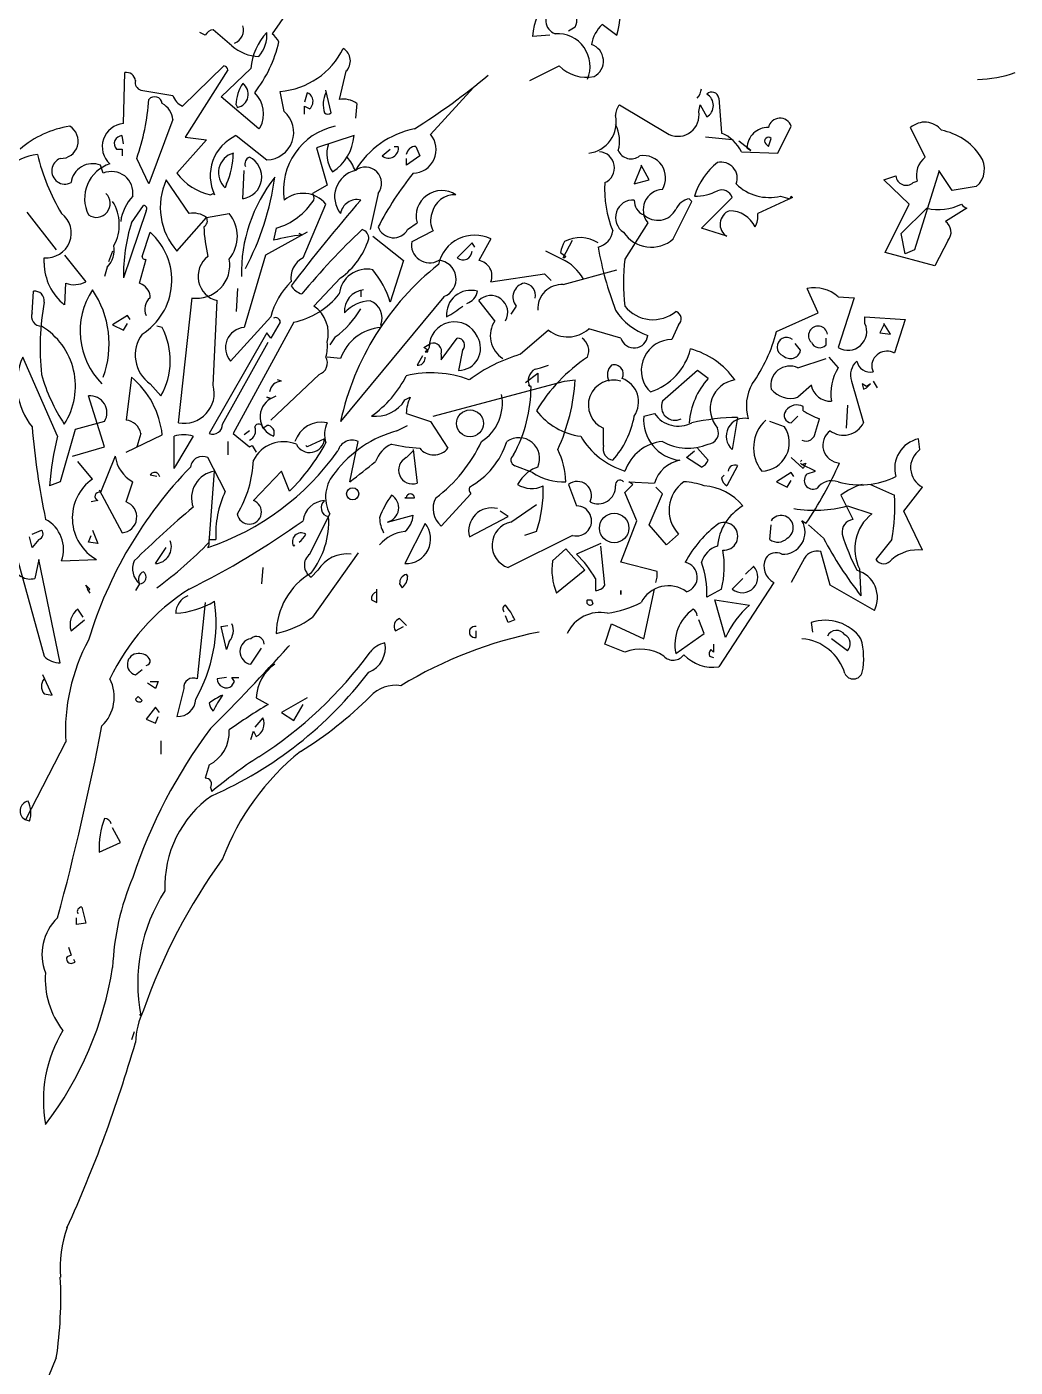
# Model space of a CAD drawing. Header units: millimetres. Extents: x -129.2 to -76.7, y 2488.8 to 2511.1.
# Drawn here: x -103.187 to -100.934, y 2497.691 to 2500.745 of the extents above; entities that cross this region are included whole.
import ezdxf

# ---------------------------------------------------------------- set-up
doc = ezdxf.new("R2010")
doc.units = ezdxf.units.MM

# ---------------------------------------------------------------- blocks, each defined once
blk = doc.blocks.new('AR-ALZ-1')
for p, q in [((0.8788, 4.1616), (0.7749, 4.0118)), ((1.5266, 4.0332), (1.5602, 4.0088)), ((0.6221, 4.0088), (0.6098, 4.0149)), ((0.6832, 3.9843), (0.6404, 4.021)), ((1.4074, 4.0088), (1.3677, 4.0057)), ((1.4655, 4.0271), (1.4502, 4.0179)), ((0.4357, 3.8071), (0.4387, 3.9232)), ((0.5701, 3.8468), (0.6649, 3.9385)), ((0.674, 3.9293), (0.5762, 3.7765)), ((0.6587, 3.8682), (0.726, 3.9324)), ((0.9429, 3.9262), (0.9277, 3.8621)), ((1.3616, 3.9049), (1.4288, 3.9385)), ((0.4754, 3.8835), (0.5487, 3.8712)), ((0.8024, 3.8346), (0.7932, 3.8804)), ((0.9093, 3.8315), (0.8971, 3.8835)), ((1.2333, 3.8896), (1.1355, 3.7826)), ((0.7443, 3.7948), (0.6587, 3.8682)), ((0.6924, 3.8498), (0.6954, 3.8437)), ((0.8543, 3.8773), (0.8482, 3.856)), ((0.9674, 3.8529), (0.9643, 3.8193)), ((1.5664, 3.8498), (1.6794, 3.7826)), ((1.7467, 3.8346), (1.7497, 3.8498)), ((1.7497, 3.8498), (1.765, 3.8223)), ((1.7925, 3.8651), (1.7986, 3.7857)), ((0.8482, 3.8468), (0.8604, 3.8407)), ((0.8482, 3.8285), (0.8482, 3.8468)), ((0.5487, 3.8162), (0.4937, 3.6695)), ((0.7474, 3.7979), (0.7443, 3.7948)), ((1.927, 3.7398), (1.9575, 3.8009)), ((2.2631, 3.7307), (2.2295, 3.7979)), ((0.4357, 3.7612), (0.4326, 3.7796)), ((0.6251, 3.7704), (0.5579, 3.694)), ((0.5762, 3.7765), (0.6251, 3.7704)), ((0.6924, 3.7796), (0.7626, 3.7245)), ((0.9613, 3.7796), (0.8757, 3.7521)), ((1.8231, 3.7704), (1.7619, 3.7765)), ((1.8658, 3.7459), (1.8383, 3.7673)), ((1.8995, 3.7612), (1.9056, 3.7551)), ((1.9056, 3.7551), (1.9117, 3.7734)), ((0.4204, 3.749), (0.4326, 3.749)), ((0.4326, 3.749), (0.4326, 3.7337)), ((0.4937, 3.6695), (0.4662, 3.7276)), ((0.8757, 3.7521), (0.9002, 3.6665)), ((1.0255, 3.7337), (1.0438, 3.749)), ((1.053, 3.7551), (1.0621, 3.7551)), ((1.111, 3.7337), (1.0805, 3.7123)), ((1.0805, 3.7123), (1.0805, 3.7276)), ((1.1019, 3.7551), (1.111, 3.7337)), ((1.8445, 3.7429), (1.927, 3.7398)), ((1.8567, 3.7521), (1.8658, 3.7459)), ((0.3898, 3.694), (0.3837, 3.7123)), ((0.7076, 3.6359), (0.7107, 3.7001)), ((1.6153, 3.7093), (1.6, 3.6695)), ((1.6153, 3.7123), (1.6153, 3.7093)), ((1.6336, 3.6787), (1.6153, 3.7123)), ((2.2937, 3.697), (2.2387, 3.5198)), ((2.2937, 3.7001), (2.2937, 3.697)), ((2.3242, 3.6543), (2.2937, 3.7001)), ((0.5854, 3.6023), (0.5334, 3.6787)), ((0.671, 3.6695), (0.6679, 3.6604)), ((0.9002, 3.6665), (0.8665, 3.6482)), ((1.6, 3.6695), (1.6336, 3.6787)), ((2.1684, 3.6787), (2.1959, 3.6879)), ((2.2264, 3.6237), (2.1684, 3.6787)), ((2.2356, 3.6726), (2.2448, 3.6757)), ((0.6343, 3.6451), (0.6404, 3.6482)), ((0.6404, 3.6482), (0.6435, 3.6451)), ((1.0163, 3.6482), (0.998, 3.5656)), ((1.7314, 3.6298), (1.7253, 3.6359)), ((1.7528, 3.5687), (1.8231, 3.639)), ((1.9606, 3.639), (1.8811, 3.6023)), ((1.9331, 3.642), (1.9545, 3.6359)), ((1.9545, 3.6359), (1.9575, 3.642)), ((1.9575, 3.642), (1.9606, 3.639)), ((2.3792, 3.6634), (2.3242, 3.6543)), ((0.2156, 3.6054), (0.2829, 3.5198)), ((0.4876, 3.6084), (0.4357, 3.4556)), ((0.454, 3.5809), (0.4815, 3.6206)), ((0.8452, 3.5015), (0.8971, 3.6237)), ((1.6886, 3.5442), (1.7314, 3.6298)), ((2.1714, 3.5137), (2.2264, 3.6237)), ((2.2081, 3.5565), (2.2662, 3.6145)), ((2.3579, 3.6145), (2.309, 3.584)), ((0.5579, 3.5167), (0.6251, 3.5931)), ((0.6251, 3.5931), (0.6771, 3.6023)), ((1.0835, 3.5656), (1.1049, 3.5809)), ((1.6305, 3.5809), (1.5786, 3.4984)), ((0.4784, 3.5045), (0.4968, 3.5595)), ((0.8543, 3.5595), (0.7596, 3.5076)), ((0.784, 3.5687), (0.7779, 3.5412)), ((0.8421, 3.5534), (0.836, 3.5565)), ((1.0041, 3.5504), (1.0744, 3.4954)), ((1.1416, 3.5626), (1.0927, 3.5381)), ((1.273, 3.5442), (1.2455, 3.4954)), ((1.8108, 3.5504), (1.7528, 3.5687)), ((2.2173, 3.5106), (2.2081, 3.5565)), ((0.4112, 3.5167), (0.402, 3.4923)), ((1.2302, 3.5351), (1.1966, 3.5015)), ((1.2363, 3.5259), (1.2302, 3.5351)), ((1.435, 3.4984), (1.3983, 3.5167)), ((1.4319, 3.5137), (1.4441, 3.5045)), ((1.438, 3.5015), (1.4594, 3.5412)), ((2.2845, 3.4831), (2.1714, 3.5137)), ((2.2387, 3.5198), (2.2173, 3.5106)), ((2.3151, 3.5412), (2.2845, 3.4831)), ((0.2554, 3.4892), (0.2554, 3.5015)), ((0.3012, 3.5076), (0.3501, 3.4465)), ((0.4723, 3.4434), (0.4876, 3.4984)), ((0.7596, 3.5076), (0.7107, 3.3426)), ((1.0744, 3.4954), (1.0438, 3.4006)), ((1.4411, 3.5015), (1.438, 3.5015)), ((1.4441, 3.5045), (1.4411, 3.5015)), ((0.399, 3.4801), (0.3929, 3.4587)), ((0.9307, 3.4556), (0.8696, 3.3914)), ((1.273, 3.4465), (1.3952, 3.4648)), ((1.3952, 3.4648), (1.4105, 3.4495)), ((1.438, 3.4403), (1.5602, 3.474)), ((0.2279, 3.3762), (0.2309, 3.4251)), ((0.3042, 3.4434), (0.3012, 3.3945)), ((0.4784, 3.4403), (0.4723, 3.4434)), ((0.6954, 3.4312), (0.6924, 3.3792)), ((0.9766, 3.4281), (0.9766, 3.4128)), ((2.0186, 3.3762), (1.9942, 3.4312)), ((0.5915, 3.4098), (0.5609, 3.1256)), ((0.6404, 3.2111), (0.6496, 3.4037)), ((1.166, 3.4128), (0.9307, 3.1286)), ((1.2822, 3.3578), (1.2455, 3.4037)), ((1.3311, 3.3914), (1.3188, 3.3731)), ((2.0645, 3.4128), (2.1012, 3.4098)), ((2.1012, 3.4098), (2.0645, 3.2967)), ((0.4448, 3.3701), (0.4112, 3.3487)), ((0.4509, 3.3609), (0.4448, 3.3701)), ((0.6801, 3.2662), (0.7718, 3.367)), ((1.9239, 3.3334), (2.0186, 3.3762)), ((2.1256, 3.367), (2.2173, 3.3609)), ((2.1256, 3.3517), (2.1256, 3.367)), ((2.2173, 3.3609), (2.1928, 3.2845)), ((0.4112, 3.3487), (0.4357, 3.3364)), ((0.4357, 3.3364), (0.4448, 3.3517)), ((0.5243, 3.3426), (0.5121, 3.3456)), ((0.7626, 3.3303), (0.6312, 3.1011)), ((0.8238, 3.3548), (0.6862, 3.1011)), ((0.7718, 3.3181), (0.7626, 3.3303)), ((0.7932, 3.3548), (0.7718, 3.3181)), ((1.0224, 3.3487), (1.0224, 3.3426)), ((1.4044, 3.3364), (1.3402, 3.2814)), ((1.5694, 3.3181), (1.4961, 3.3395)), ((1.7008, 3.3487), (1.6855, 3.3151)), ((2.1684, 3.3487), (2.1592, 3.3303)), ((2.1592, 3.3303), (2.1837, 3.3273)), ((2.1684, 3.3517), (2.1684, 3.3487)), ((2.1837, 3.3273), (2.1684, 3.3517)), ((0.6618, 3.1225), (0.7657, 3.3089)), ((0.9185, 3.3212), (0.9063, 3.3028)), ((1.1202, 3.2967), (1.1355, 3.3059)), ((1.1599, 3.2692), (1.1966, 3.3181)), ((1.9789, 3.2906), (1.9667, 3.3059)), ((2.037, 3.3028), (2.037, 3.3181)), ((0.2859, 3.095), (0.2065, 3.2753)), ((0.9307, 3.2723), (0.9002, 3.2753)), ((1.1171, 3.2784), (1.1049, 3.257)), ((1.1294, 3.2906), (1.1202, 3.2967)), ((1.1294, 3.2906), (1.1232, 3.2875)), ((1.1232, 3.2875), (1.1294, 3.2875)), ((1.1232, 3.2723), (1.1232, 3.2753)), ((1.1324, 3.2967), (1.1294, 3.2906)), ((1.1294, 3.2875), (1.1294, 3.2906)), ((1.1599, 3.2814), (1.1599, 3.2692)), ((1.2088, 3.2906), (1.1996, 3.2448)), ((1.9728, 3.2509), (2.037, 3.2723)), ((2.0431, 3.2753), (2.0645, 3.2509)), ((1.3524, 3.2173), (1.3799, 3.2387)), ((1.3738, 3.2478), (1.3861, 3.2509)), ((1.3799, 3.2387), (1.3799, 3.2173)), ((1.3861, 3.2509), (1.4044, 3.257)), ((1.7436, 3.2448), (1.6642, 3.1745)), ((1.7681, 3.2264), (1.7436, 3.2448)), ((2.1409, 3.2509), (2.1439, 3.2417)), ((0.454, 3.2295), (0.4418, 3.1317)), ((0.4968, 3.2142), (0.5212, 3.1867)), ((0.8818, 3.2356), (0.7718, 3.1317)), ((0.7963, 3.2203), (0.7871, 3.2234)), ((1.1416, 3.1409), (1.4411, 3.2203)), ((1.3586, 3.2111), (1.3616, 3.2081)), ((1.3647, 3.2081), (1.3586, 3.2111)), ((1.4411, 3.2203), (1.4655, 3.2234)), ((2.0034, 3.2111), (1.9728, 3.1836)), ((2.095, 3.2203), (2.1225, 3.1256)), ((2.1195, 3.2142), (2.1225, 3.202)), ((2.1287, 3.2081), (2.1195, 3.2142)), ((2.1378, 3.2142), (2.1287, 3.2081)), ((2.1287, 3.205), (2.1378, 3.2142)), ((2.1439, 3.2203), (2.1531, 3.205)), ((0.3929, 3.0706), (0.3562, 3.1867)), ((0.7626, 3.1836), (0.7718, 3.1806)), ((0.7718, 3.1806), (0.7626, 3.1836)), ((0.7718, 3.1806), (0.784, 3.1867)), ((1.0774, 3.1775), (1.0896, 3.1836)), ((1.6305, 3.202), (1.6366, 3.1959)), ((2.1225, 3.202), (2.1287, 3.205)), ((1.0805, 3.147), (1.1355, 3.1286)), ((1.6214, 3.1409), (1.6458, 3.147)), ((1.985, 3.1531), (1.985, 3.1623)), ((2.0859, 3.1653), (2.0828, 3.1134)), ((0.3929, 3.1286), (0.3256, 3.1103)), ((0.7535, 3.1134), (0.7626, 3.1195)), ((1.0591, 3.1072), (1.0835, 3.1195)), ((1.1355, 3.1286), (1.1752, 3.0675)), ((1.8353, 3.1378), (1.8231, 3.0645)), ((1.9422, 3.1164), (1.9086, 3.1286)), ((1.9575, 3.1256), (1.9728, 3.1409)), ((2.0125, 3.1042), (2.0217, 3.1347)), ((0.3256, 3.1103), (0.292, 2.9911)), ((0.4418, 3.0584), (0.5243, 3.0981)), ((0.4754, 3.1011), (0.4662, 3.0706)), ((0.5518, 3.0217), (0.5518, 3.095)), ((0.5946, 3.095), (0.5548, 3.0278)), ((0.6862, 3.1011), (0.7229, 3.0706)), ((0.7229, 3.1072), (0.7107, 3.0981)), ((0.894, 3.0889), (0.8543, 3.0706)), ((1.5297, 3.0736), (1.5297, 3.1134)), ((2.2509, 3.0645), (2.2478, 3.0889)), ((0.3195, 3.0492), (0.3929, 3.0706)), ((0.4662, 3.0706), (0.4693, 3.0767)), ((0.674, 3.0828), (0.674, 3.0522)), ((0.7229, 3.0706), (0.729, 3.0736)), ((0.729, 3.0736), (0.7382, 3.0584)), ((0.8543, 3.0706), (0.8513, 3.0736)), ((0.9521, 2.9911), (0.9704, 3.0828)), ((1.0805, 3.0461), (1.0957, 3.0614)), ((1.0957, 3.0645), (1.1049, 2.9881)), ((1.7192, 3.0461), (1.7375, 3.0614)), ((1.7436, 3.0675), (1.7681, 3.04)), ((0.3654, 2.9972), (0.3318, 3.037)), ((0.4173, 3.0492), (0.3837, 2.9667)), ((0.5548, 3.0278), (0.5518, 3.0217)), ((0.6679, 2.9697), (0.6282, 3.0461)), ((1.3677, 3.0125), (1.328, 3.0278)), ((1.7528, 3.0247), (1.7192, 3.0461)), ((1.8353, 3.0278), (1.8108, 2.982)), ((1.985, 3.0217), (1.9575, 3.0461)), ((1.982, 3.04), (1.9789, 3.037)), ((1.9789, 3.037), (1.982, 3.04)), ((1.9789, 3.0339), (1.982, 3.0308)), ((1.982, 3.0308), (1.9789, 3.0339)), ((1.982, 3.0308), (1.9911, 3.0339)), ((2.0125, 3.0156), (1.982, 3.0308)), ((1.9911, 3.0339), (1.985, 3.0217)), ((0.5121, 3.0033), (0.4968, 3.0064)), ((0.5151, 3.0095), (0.5182, 3.0033)), ((0.6312, 2.8536), (0.6435, 3.0156)), ((0.7963, 3.0156), (0.7321, 2.9483)), ((0.8146, 2.9697), (0.7963, 3.0156)), ((1.3402, 2.9942), (1.3341, 2.985)), ((1.7986, 3.0003), (1.8047, 3.0064)), ((1.9575, 3.0125), (1.9239, 2.9911)), ((1.9484, 2.9789), (1.9575, 2.9942)), ((1.9636, 3.0033), (1.9575, 3.0125)), ((1.9942, 3.0095), (2.0125, 3.0156)), ((0.292, 2.9911), (0.2676, 2.982)), ((0.3806, 2.9728), (0.4326, 2.875)), ((0.4418, 2.9453), (0.457, 2.9911)), ((1.1599, 2.8903), (1.2271, 2.9636)), ((1.4502, 2.985), (1.4686, 2.9361)), ((1.5786, 2.9667), (1.5969, 2.985)), ((1.6061, 2.9025), (1.5786, 2.9667)), ((1.5878, 2.9911), (1.6458, 2.9881)), ((1.5969, 2.985), (1.5878, 2.9911)), ((1.6336, 2.8933), (1.6642, 2.9636)), ((1.6642, 2.9636), (1.6489, 2.9789)), ((1.9239, 2.9911), (1.9484, 2.9789)), ((2.1378, 2.985), (2.1928, 2.9606)), ((2.2142, 2.9239), (2.257, 2.9789)), ((0.3776, 2.9483), (0.3623, 2.9453)), ((1.0774, 2.9544), (1.0805, 2.9544)), ((1.0805, 2.9544), (1.0774, 2.9544)), ((1.0805, 2.9544), (1.0988, 2.9544)), ((1.3188, 2.8994), (1.3769, 2.9392)), ((2.0706, 2.9606), (2.0981, 2.9056)), ((2.0859, 2.9361), (2.1409, 2.9178)), ((0.8604, 2.8261), (0.9063, 2.9178)), ((1.0377, 2.8994), (1.0957, 2.9147)), ((1.2241, 2.8658), (1.3127, 2.9117)), ((1.3127, 2.9117), (1.2944, 2.9239)), ((1.5694, 2.8078), (1.6061, 2.9025)), ((1.9911, 2.8964), (1.982, 2.9025)), ((2.257, 2.8353), (2.2142, 2.9239)), ((0.2279, 2.8719), (0.2492, 2.8811)), ((0.3654, 2.8811), (0.3776, 2.8505)), ((1.1232, 2.8964), (1.0774, 2.8047)), ((1.3769, 2.878), (1.3494, 2.8689)), ((1.6733, 2.8475), (1.6336, 2.8933)), ((1.7008, 2.8719), (1.6733, 2.8475)), ((1.9086, 2.8597), (1.9117, 2.8933)), ((2.0309, 2.8628), (1.9972, 2.8933)), ((0.2279, 2.8414), (0.2217, 2.8658)), ((0.2431, 2.8597), (0.2279, 2.8414)), ((0.3562, 2.8536), (0.3623, 2.8689)), ((0.3776, 2.8505), (0.3562, 2.8536)), ((0.509, 2.8047), (0.5334, 2.8414)), ((0.6282, 2.8414), (0.6312, 2.8475)), ((0.6312, 2.8597), (0.6465, 2.8597)), ((0.6312, 2.8475), (0.6312, 2.8597)), ((0.8238, 2.8444), (0.8268, 2.8475)), ((1.4594, 2.8689), (1.3127, 2.7955)), ((1.5236, 2.8505), (1.4686, 2.8261)), ((1.5327, 2.7558), (1.5236, 2.8444)), ((2.1867, 2.8597), (2.15, 2.8139)), ((0.1942, 2.8139), (0.2554, 2.5938)), ((0.2431, 2.8139), (0.234, 2.7711)), ((0.292, 2.5786), (0.2431, 2.8139)), ((0.2951, 2.8108), (0.3745, 2.8139)), ((0.9704, 2.8292), (0.8665, 2.6825)), ((1.4136, 2.8108), (1.4441, 2.8383)), ((1.4441, 2.8383), (1.4869, 2.7894)), ((1.9881, 2.8169), (1.9575, 2.7619)), ((2.0461, 2.7558), (2.0248, 2.8322)), ((0.7535, 2.7955), (0.7504, 2.7589)), ((0.8788, 2.7894), (0.8635, 2.7741)), ((1.0835, 2.7772), (1.0805, 2.7803)), ((1.4869, 2.7894), (1.4227, 2.7375)), ((1.6519, 2.7864), (1.5694, 2.8078)), ((1.8536, 2.7803), (1.872, 2.7986)), ((2.1134, 2.7925), (2.1164, 2.7314)), ((0.3501, 2.7558), (0.3593, 2.7466)), ((0.3593, 2.7375), (0.3501, 2.7558)), ((0.4723, 2.7589), (0.4632, 2.7436)), ((1.0652, 2.7589), (1.0713, 2.7497)), ((1.5114, 2.7711), (1.5114, 2.7436)), ((1.9178, 2.7619), (1.7925, 2.5694)), ((1.8231, 2.7466), (1.8475, 2.7711)), ((2.147, 2.6977), (2.0461, 2.7558)), ((0.3531, 2.7466), (0.3593, 2.7375)), ((0.3593, 2.7466), (0.3562, 2.7436)), ((1.001, 2.7222), (1.0132, 2.7161)), ((1.0132, 2.7161), (1.0132, 2.7466)), ((1.493, 2.7222), (1.5022, 2.7222)), ((1.5022, 2.7222), (1.5052, 2.713)), ((1.5694, 2.7436), (1.5694, 2.7344)), ((1.5694, 2.7344), (1.5694, 2.7436)), ((1.6214, 2.6336), (1.6458, 2.7466)), ((1.7986, 2.7466), (1.765, 2.7283)), ((1.7833, 2.7222), (1.8628, 2.71)), ((1.8078, 2.6366), (1.7833, 2.7222)), ((0.344, 2.6825), (0.3318, 2.7008)), ((0.6221, 2.7161), (0.6037, 2.5419)), ((0.3165, 2.6519), (0.347, 2.6764)), ((0.6587, 2.6611), (0.674, 2.6641)), ((0.671, 2.6091), (0.6587, 2.6611)), ((1.056, 2.6519), (1.0744, 2.6611)), ((1.0805, 2.6641), (1.0652, 2.6794)), ((1.3127, 2.6702), (1.3066, 2.6855)), ((1.328, 2.6764), (1.3127, 2.6702)), ((1.5327, 2.6213), (1.548, 2.6672)), ((1.548, 2.6672), (1.6214, 2.6336)), ((1.7589, 2.6458), (1.7467, 2.6764)), ((2.0064, 2.6489), (2.0034, 2.6702)), ((0.6771, 2.6275), (0.671, 2.6091)), ((1.2394, 2.6366), (1.2394, 2.6519)), ((1.6947, 2.6), (1.7589, 2.6458)), ((2.0859, 2.6061), (2.0492, 2.6336)), ((0.726, 2.5755), (0.7504, 2.6122)), ((0.8115, 2.6152), (0.8146, 2.6183)), ((1.5786, 2.603), (1.5327, 2.6213)), ((1.7803, 2.603), (1.7742, 2.6091)), ((1.7803, 2.6213), (1.7803, 2.603)), ((0.7718, 2.5725), (0.781, 2.5755)), ((1.7711, 2.5938), (1.7803, 2.5908)), ((0.2737, 2.5052), (0.2523, 2.5511)), ((0.4632, 2.5511), (0.4784, 2.5633)), ((0.4968, 2.5358), (0.5151, 2.5358)), ((0.5151, 2.5358), (0.509, 2.5205)), ((0.671, 2.5449), (0.6496, 2.5419)), ((0.6832, 2.5449), (0.6985, 2.5449)), ((0.6893, 2.5358), (0.6832, 2.5449)), ((0.6832, 2.5266), (0.6893, 2.5358)), ((0.2554, 2.5083), (0.2737, 2.5052)), ((0.509, 2.5205), (0.4907, 2.5327)), ((0.5732, 2.5205), (0.5579, 2.4563)), ((0.4632, 2.4961), (0.4693, 2.5022)), ((0.4693, 2.5022), (0.4784, 2.493)), ((0.509, 2.4777), (0.4876, 2.4502)), ((0.5182, 2.4655), (0.509, 2.4777)), ((0.7382, 2.4991), (0.7657, 2.4838)), ((0.8543, 2.4991), (0.7963, 2.4655)), ((0.8238, 2.4472), (0.8452, 2.4838)), ((0.4876, 2.4502), (0.509, 2.441)), ((0.509, 2.441), (0.5151, 2.4563)), ((0.7535, 2.4533), (0.7351, 2.4319)), ((0.7963, 2.4655), (0.8238, 2.4472)), ((0.726, 2.4044), (0.7321, 2.4227)), ((0.7321, 2.4227), (0.7382, 2.4105)), ((0.3042, 2.3983), (0.2126, 2.221)), ((0.5212, 2.4013), (0.5212, 2.3708)), ((0.6312, 2.3463), (0.6221, 2.3158)), ((0.6343, 2.2944), (0.6373, 2.2852)), ((0.2217, 2.218), (0.2126, 2.221)), ((0.4295, 2.1691), (0.4112, 2.2027)), ((0.3806, 2.1477), (0.4295, 2.1691)), ((0.3409, 2.0224), (0.3501, 1.9857)), ((0.3287, 1.9827), (0.3287, 1.9979)), ((0.3501, 1.9857), (0.3287, 1.9827)), ((0.3104, 1.9307), (0.3165, 1.9124)), ((0.3165, 1.9124), (0.3073, 1.9093)), ((0.3165, 1.894), (0.3256, 1.8971)), ((0.3256, 1.8971), (0.3226, 1.9032)), ((0.4754, 1.7748), (0.4723, 1.7779)), ((0.4601, 1.7382), (0.454, 1.7198))]:
    blk.add_line(p, q)
for centre, radius in [((1.2256, 3.1241), 0.0306), ((0.9582, 2.9636), 0.0138), ((1.5541, 2.8857), 0.0336)]:
    blk.add_circle(centre, radius)
for centre, radius, start, end in [((1.5273, 3.991), 0.1602, 138.4057, 174.7369), ((1.166, 4.108), 0.4065, 345.8729, 358.9378), ((1.4305, 4.0423), 0.0324, 121.5692, 250.4488), ((1.435, 4.0429), 0.0344, 332.6227, 128.4324), ((1.59, 3.9699), 0.0896, 135.0702, 168.7848), ((0.6435, 3.9965), 0.0246, 97.1266, 150.2535), ((0.6786, 4.0194), 0.0309, 290.2262, 20.2235), ((0.8658, 3.9196), 0.1404, 137.2791, 174.796), ((0.6878, 4.0093), 0.0751, 318.8514, 4.2787), ((0.7367, 3.9644), 0.0609, 28.4962, 51.1149), ((1.4245, 3.9374), 0.0746, 336.7534, 93.6817), ((0.748, 4.0577), 0.0979, 228.546, 267.8512), ((0.4927, 4.0633), 0.3056, 322.5157, 346.792), ((0.7787, 4.0561), 0.1763, 274.7183, 333.7798), ((0.9198, 3.9499), 0.0331, 314.4742, 58.9454), ((1.4898, 3.9494), 0.0399, 297.6377, 71.8896), ((0.4426, 3.9029), 0.0207, 5.404, 100.8562), ((0.6633, 3.9278), 0.0108, 8.1306, 81.8694), ((0.2414, 5.1505), 1.6041, 302.3131, 309.7417), ((1.4915, 4.0007), 0.0883, 224.8248, 280.9698), ((2.3783, 4.1776), 0.2698, 270.8533, 289.3961), ((0.48, 3.9003), 0.0174, 164.7462, 254.7435), ((0.7862, 3.8473), 0.0939, 146.8149, 178.4771), ((0.6897, 3.8739), 0.0307, 280.67, 54.2724), ((1.7182, 3.8887), 0.0346, 317.1488, 356.454), ((1.7764, 3.8626), 0.0163, 8.9734, 134.1567), ((-0.0315, 3.8995), 0.5265, 340.9511, 355.9286), ((0.507, 3.8509), 0.0174, 6.4996, 140.1019), ((0.4998, 3.8101), 0.0493, 7.1266, 60.2535), ((0.5859, 3.8822), 0.0388, 196.411, 245.9609), ((0.687, 3.8293), 0.0681, 332.5422, 44.9502), ((0.8497, 3.8605), 0.0174, 15.2552, 74.7448), ((0.8452, 3.8575), 0.0227, 312.2748, 19.6527), ((0.9518, 3.8507), 0.0609, 154.0207, 198.3512), ((0.9368, 3.8111), 0.0518, 53.8081, 100.2027), ((1.5915, 3.8265), 0.0343, 137.0649, 181.823), ((1.7506, 3.8483), 0.0297, 298.9412, 61.0588), ((0.7612, 3.7872), 0.0627, 271.2751, 49.0145), ((0.9017, 3.8391), 0.0108, 225.0013, 314.9987), ((1.488, 3.8102), 0.0709, 276.5711, 12.3536), ((1.6996, 3.826), 0.0479, 245.1383, 10.2502), ((1.932, 3.7924), 0.027, 18.4915, 168.2414), ((0.3463, 3.5804), 0.2229, 98.472, 130.8817), ((0.2933, 3.767), 0.0394, 268.1103, 59.3693), ((0.44, 3.7547), 0.0525, 94.7017, 228.4284), ((0.9492, 3.6556), 0.1486, 101.9243, 188.7939), ((1.1391, 3.5949), 0.204, 101.3892, 148.9437), ((1.492, 3.7678), 0.0746, 342.9711, 29.0469), ((1.9036, 3.751), 0.0469, 87.5803, 178.7245), ((2.2618, 3.7621), 0.0482, 37.986, 132.0746), ((2.2744, 3.6564), 0.1377, 34.1488, 79.3878), ((0.4329, 3.7617), 0.0179, 91.0326, 225.3646), ((0.7338, 3.6884), 0.1002, 114.4463, 205.5875), ((0.9708, 3.7381), 0.0714, 161.1347, 215.1255), ((0.855, 3.7868), 0.1065, 302.5855, 356.1131), ((1.0949, 3.7476), 0.0536, 270.9018, 40.8071), ((1.7631, 3.7017), 0.0911, 26.8559, 67.094), ((1.9056, 3.7673), 0.00864, 45, 225), ((0.2527, 3.6198), 0.1177, 96.1744, 172.1154), ((0.6962, 3.8449), 0.4688, 193.3356, 211.1625), ((0.3026, 3.6994), 0.0301, 110.5963, 297.3287), ((0.6989, 3.6951), 0.0465, 105.7327, 228.2781), ((0.5042, 3.7426), 0.1821, 336.3445, 359.1259), ((0.7007, 3.6856), 0.0502, 277.9406, 63.7347), ((0.729, 3.7154), 0.0165, 111.8028, 201.8001), ((0.8329, 3.642), 0.1437, 23.839, 38.0886), ((1.04, 3.7509), 0.0225, 229.6973, 10.8156), ((1.1015, 3.7339), 0.0212, 88.9689, 172.2337), ((1.5179, 3.7062), 0.0368, 293.839, 85.8926), ((1.5923, 3.7582), 0.0315, 202.8337, 309.0939), ((1.6202, 3.6833), 0.0511, 329.4175, 99.0139), ((2.2952, 3.6894), 0.0523, 127.8761, 195.254), ((2.3457, 3.7036), 0.0523, 309.9222, 35.215), ((0.3655, 3.6664), 0.0494, 68.3549, 172.8035), ((0.4305, 3.6363), 0.0831, 107.8287, 206.504), ((0.4091, 3.6494), 0.0485, 351.2326, 113.3789), ((0.9778, 3.6408), 0.0608, 102.7894, 219.2698), ((0.9871, 3.6709), 0.037, 322.1535, 127.8465), ((1.8829, 3.599), 0.1517, 128.0503, 163.5183), ((1.7977, 3.6825), 0.0369, 339.4368, 102.9351), ((0.6694, 3.6164), 0.1496, 155.3822, 221.785), ((0.6586, 3.7672), 0.1245, 216.0114, 258.7501), ((1.0577, 3.4654), 0.3532, 141.5838, 181.0824), ((0.1648, 3.7694), 0.6219, 331.9587, 352.1855), ((1.6944, 3.2179), 0.7649, 141.5074, 152.4449), ((1.7732, 3.6561), 0.241, 176.086, 202.8387), ((1.9071, 3.7454), 0.1066, 225.3875, 284.1023), ((2.2197, 3.6905), 0.024, 186.3134, 311.6116), ((0.3743, 3.6251), 0.0316, 234.9513, 46.8609), ((0.5383, 3.568), 0.1099, 137.6631, 171.6446), ((0.8452, 3.5809), 0.0673, 39.4738, 129.4711), ((0.8528, 3.6375), 0.0174, 344.7465, 37.8734), ((0.968, 3.596), 0.0379, 77.0064, 170.3737), ((1.1614, 3.5961), 0.0585, 56.7645, 195.0549), ((1.191, 3.5916), 0.0535, 87.2742, 168.4757), ((1.6673, 3.6103), 0.0471, 93.8211, 218.6799), ((1.7326, 3.5954), 0.0412, 100.2683, 157.0513), ((1.7393, 3.7507), 0.1087, 269.0249, 297.4561), ((1.7986, 3.6298), 0.0261, 20.5574, 110.5547), ((0.327, 3.5768), 0.0995, 331.2815, 32.1899), ((0.4815, 3.613), 0.00764, 323.1307, 89.9994), ((0.5946, 3.5514), 0.0518, 53.8081, 100.2027), ((0.7397, 3.7169), 0.1547, 286.6457, 327.0941), ((4.0944, 0.9373), 4.1215, 139.1543, 142.658), ((1.5971, 3.5931), 0.0399, 85.8188, 237.3113), ((1.6343, 3.6311), 0.0344, 177.0779, 247.8645), ((1.6533, 3.6339), 0.0471, 227.3381, 331.5865), ((1.8278, 3.5779), 0.0324, 109.5512, 238.4308), ((1.8172, 3.5445), 0.064, 25.2534, 90.1953), ((2.2938, 3.7242), 0.1131, 255.8735, 297.2904), ((2.3655, 3.6375), 0.0242, 214.6952, 251.565), ((0.2604, 3.5577), 0.0565, 264.8293, 52.1678), ((0.8367, 3.4609), 0.401, 162.5906, 180.7581), ((0.6114, 3.5855), 0.0157, 299.0559, 29.0533), ((0.6126, 3.5504), 0.0828, 321.1205, 38.8795), ((1.1819, 3.5857), 0.0464, 158.9923, 209.8051), ((1.8322, 3.5962), 0.0493, 330.2552, 7.125), ((2.2926, 3.5598), 0.0292, 320.404, 55.8562), ((0.4002, 3.4503), 0.1458, 302.4455, 48.5266), ((0.9996, 3.5894), 0.381, 182.6559, 192.8745), ((0.9241, 2.9483), 0.6107, 97.7181, 103.8505), ((2.109, 2.369), 1.6454, 133.3447, 140.3506), ((0.8294, 3.5965), 0.1735, 305.7133, 342.4672), ((0.9741, 3.5455), 0.0208, 356.4453, 74.6301), ((1.0513, 3.5842), 0.0372, 199.5808, 330.0304), ((1.2359, 3.4691), 0.0838, 63.7374, 168.2114), ((1.4767, 3.4734), 0.0739, 56.571, 118.8478), ((1.5079, 3.5684), 0.0436, 282.6939, 352.2852), ((1.6387, 3.6011), 0.0756, 213.3495, 311.2584), ((0.3577, 3.5198), 0.0573, 316.0825, 9.2095), ((1.1332, 3.5309), 0.0411, 169.8601, 300.1558), ((1.2097, 3.5171), 0.0205, 230.0042, 358.8837), ((1.5221, 3.4938), 0.0923, 151.3147, 167.5732), ((2.2916, 3.6627), 0.7861, 190.0221, 200.9003), ((0.3773, 3.4898), 0.122, 180.2616, 231.3804), ((0.4846, 3.5038), 0.00616, 172.8756, 299.7443), ((0.6022, 3.4851), 0.0761, 261.9347, 10.0755), ((0.6632, 3.4593), 0.0572, 127.7017, 256.2506), ((0.8703, 3.4545), 0.0532, 118.1416, 188.7283), ((1.5413, 2.996), 0.6248, 128.3301, 167.7472), ((1.1513, 3.4528), 0.0426, 290.1729, 86.681), ((1.2402, 3.4602), 0.0355, 337.2336, 81.4819), ((1.3894, 3.4009), 0.1077, 28.711, 64.9842), ((2.0447, 3.4449), 0.4692, 173.4554, 186.5446), ((0.9903, 3.4126), 0.0629, 77.338, 174.1698), ((0.8365, 3.3357), 0.2172, 17.3743, 39.5115), ((0.234, 3.4037), 0.0216, 351.8699, 98.1301), ((0.3236, 3.4987), 0.0586, 250.7443, 296.8838), ((0.507, 3.3343), 0.1699, 146.4739, 224.9473), ((0.1836, 3.3049), 0.2196, 339.9087, 34.1243), ((0.4647, 3.4113), 0.0321, 357.2748, 64.6527), ((0.9286, 3.3295), 0.1612, 133.488, 166.5487), ((0.8574, 3.4648), 0.0483, 214.6952, 251.565), ((0.9873, 3.3808), 0.0476, 95.5289, 185.5262), ((1.2271, 3.3721), 0.0551, 73.8096, 185.3098), ((1.2086, 3.4305), 0.0343, 285.8955, 350.8374), ((1.3551, 3.4122), 0.0318, 100.4371, 220.6829), ((1.3472, 3.4161), 0.0274, 346.6291, 85.4257), ((1.435, 3.3853), 0.0551, 86.8214, 183.1786), ((2.011, 3.3517), 0.0812, 48.8156, 101.9426), ((0.8167, 3.2972), 0.5708, 169.5618, 186.196), ((0.5165, 3.3843), 0.0323, 127.7997, 206.2111), ((0.7872, 3.5301), 0.1791, 281.7672, 321.6357), ((0.8271, 3.3288), 0.0757, 344.787, 55.8592), ((1.0022, 3.3197), 0.0841, 92.883, 137.8093), ((0.9827, 3.3639), 0.0426, 338.9638, 68.9611), ((1.0377, 3.6084), 0.2764, 299.1166, 308.2635), ((1.2731, 3.3769), 0.0385, 330.384, 135.8762), ((1.6426, 3.4419), 0.0815, 218.2377, 309.7443), ((0.2491, 3.3683), 0.0227, 159.6882, 270.2958), ((0.7825, 3.3543), 0.0107, 2.7274, 115.3451), ((0.8027, 3.4842), 0.2, 305.3665, 330.3583), ((1.6773, 3.4586), 0.1423, 212.4454, 250.8196), ((1.6891, 3.3622), 0.0179, 310.8497, 71.7702), ((0.1673, 3.2089), 0.1593, 327.1557, 59.0627), ((0.3796, 3.2674), 0.163, 330.3127, 27.4407), ((0.7143, 3.2968), 0.0459, 94.4573, 221.9399), ((1.0304, 3.2372), 0.1056, 94.323, 160.6294), ((1.1899, 3.298), 0.0575, 23.8196, 181.238), ((1.3326, 3.3239), 0.0608, 146.0909, 238.0986), ((1.4484, 3.3921), 0.071, 231.6733, 312.145), ((1.5833, 3.4183), 0.351, 324.4473, 346.0024), ((2.0186, 3.3242), 0.0216, 8.1303, 224.9998), ((2.0866, 3.3336), 0.043, 239.045, 24.9295), ((0.543, 3.2797), 0.0802, 143.6196, 234.8024), ((0.8146, 3.2998), 0.0861, 343.4962, 6.1149), ((1.1419, 3.2879), 0.0191, 340.4089, 109.5911), ((1.1973, 3.3019), 0.0162, 315.4647, 92.4602), ((1.1992, 3.2952), 0.0504, 270.4961, 31.0063), ((1.4627, 3.2898), 0.0336, 334.4781, 57.4127), ((1.5994, 3.3273), 0.0313, 197.0882, 354.333), ((1.6861, 3.2449), 0.0702, 90.4477, 217.6678), ((1.9468, 3.2985), 0.0215, 50.1992, 249.2879), ((2.0221, 3.3168), 0.0203, 202.6009, 316.7894), ((0.3459, 3.2132), 0.1527, 155.9888, 219.3448), ((0.8728, 3.2619), 0.0278, 288.8992, 29.0258), ((1.1075, 3.2725), 0.0157, 260.4073, 359.2039), ((1.4464, 2.9239), 0.373, 106.5419, 126.5882), ((1.7195, 2.9438), 0.4015, 124.3479, 148.5897), ((1.594, 3.3278), 0.1386, 287.9341, 345.7611), ((1.6803, 3.1173), 0.1828, 35.4721, 74.7772), ((1.9557, 3.2955), 0.0238, 226.1581, 348.0473), ((2.176, 3.2535), 0.0352, 61.5161, 184.2943), ((1.1376, 2.9985), 0.2409, 68.9707, 103.7249), ((1.3876, 3.2218), 0.0294, 117.8986, 207.8959), ((1.5702, 3.2345), 0.0316, 134.5107, 206.5647), ((1.5537, 3.2365), 0.0213, 331.7308, 105.5889), ((1.9548, 3.2107), 0.044, 65.9087, 191.4109), ((2.1562, 3.1928), 0.1085, 147.6535, 189.7266), ((2.1355, 3.2341), 0.0428, 131.3796, 198.7575), ((2.1373, 3.2714), 0.0305, 189.979, 282.6408), ((0.6392, 3.3463), 0.4054, 195.8486, 213.5052), ((0.327, 3.0771), 0.1984, 6.0808, 50.2024), ((0.574, 3.1931), 0.0688, 259.0759, 15.1663), ((0.7969, 3.1919), 0.0284, 91.2082, 172.0589), ((0.8569, 3.346), 0.2507, 305.0853, 333.0859), ((1.0367, 3.2087), 0.328, 331.5065, 359.8929), ((1.0104, 3.2527), 0.456, 335.6179, 356.3096), ((1.5523, 3.1658), 0.0571, 72.5641, 246.683), ((1.5524, 3.1728), 0.0573, 326.1103, 69.5275), ((1.8951, 3.113), 0.1703, 138.2477, 175.7748), ((1.84, 3.1573), 0.067, 99.3132, 220.9763), ((1.9544, 3.1641), 0.0991, 149.6224, 197.2137), ((2.0474, 3.2192), 0.0448, 190.3692, 272.3112), ((0.36, 3.1485), 0.0384, 328.8413, 95.71), ((0.7942, 3.1392), 0.0471, 118.4449, 249.7263), ((1.0109, 3.2181), 0.0779, 262.679, 328.603), ((1.1604, 3.1465), 0.08, 152.2926, 179.635), ((1.1967, 3.1696), 0.1027, 302.2942, 11.3086), ((1.956, 3.2387), 0.0575, 219.6118, 286.9897), ((1.4975, 3.2459), 0.1522, 217.5902, 262.5468), ((1.7004, 3.1833), 0.0655, 213.6744, 298.2532), ((1.6927, 3.1623), 0.031, 156.8889, 297.3533), ((1.9585, 3.1425), 0.0169, 141.3134, 266.6116), ((1.9703, 3.1355), 0.0306, 61.1759, 144.8133), ((2.0691, 3.2753), 0.1483, 235.4919, 251.378), ((1.9732, 3.2617), 1.7514, 184.7591, 191.7336), ((0.4383, 3.0942), 0.0377, 10.6713, 84.7813), ((0.6391, 3.1224), 0.0227, 249.6882, 0.2958), ((0.7137, 3.1072), 0.0233, 293.1999, 23.1972), ((0.744, 3.1131), 0.00948, 1.8483, 159.227), ((0.7629, 3.1027), 0.0168, 332.9703, 91.0405), ((0.8872, 3.0636), 0.0634, 78.1923, 162.3206), ((0.9549, 3.0989), 0.0609, 154.0207, 198.3512), ((1.3943, 3.1783), 0.209, 318.584, 349.6833), ((1.7143, 3.1327), 0.0933, 174.9805, 263.5983), ((1.8426, 2.6277), 0.5101, 90.8242, 102.5954), ((1.8504, 3.0949), 0.0409, 76.8449, 228.0494), ((1.9574, 3.0687), 0.0856, 132.6152, 218.3568), ((1.8887, 3.0802), 0.0646, 271.4151, 34.0743), ((2.0766, 3.1486), 0.0514, 233.6322, 333.3593), ((0.8589, 2.9441), 0.5925, 165.2417, 176.3362), ((0.5732, 3.0232), 0.0749, 73.4131, 106.5869), ((0.8603, 3.0916), 0.0339, 206.2065, 355.3621), ((1.1283, 2.8529), 0.2636, 105.2215, 142.7316), ((0.9567, 3.0525), 0.0333, 65.6186, 164.4152), ((1.3372, 3.0445), 0.0471, 335.1849, 125.6957), ((1.6314, 3.1863), 0.1787, 210.711, 252.8213), ((1.7657, 3.1027), 0.0261, 275.2812, 24.2059), ((1.9911, 3.1052), 0.0214, 244.6549, 357.2726), ((2.0703, 3.0745), 0.0407, 126.4126, 266.1078), ((2.2617, 3.0219), 0.0684, 101.7008, 195.7718), ((0.4375, 3.4079), 0.5978, 288.5988, 324.5719), ((0.8009, 3.0053), 0.077, 67.8869, 153.2252), ((0.4815, 3.3055), 0.473, 314.7713, 331.4889), ((1.0766, 3.0125), 0.0708, 114.8342, 159.747), ((1.136, 3.4716), 0.4048, 257.2772, 266.4626), ((1.1431, 3.0935), 0.0413, 218.9916, 321.0084), ((0.9426, 3.2267), 0.3409, 306.9932, 335.0248), ((1.1364, 3.1383), 0.1819, 298.8123, 342.2428), ((1.2504, 2.9816), 0.194, 2.7996, 25.2729), ((1.5554, 3.0664), 0.0267, 164.2926, 260.6498), ((1.674, 2.9822), 0.1011, 95.5847, 160.7297), ((1.7223, 3.1856), 0.1181, 240.4911, 292.776), ((2.2794, 3.0235), 0.0499, 124.786, 243.3852), ((1.2893, 2.3463), 0.9754, 135.9313, 163.06), ((0.4953, 3.0599), 0.0787, 187.8169, 240.9438), ((0.616, 3.0212), 0.0277, 63.8384, 172.7631), ((0.4727, 3.0512), 0.2597, 329.0748, 357.5267), ((-0.6952, 5.1374), 2.7056, 307.5068, 309.0735), ((1.0945, 3.0178), 0.0316, 116.3375, 289.3298), ((1.3326, 3.0408), 0.0138, 123.6907, 250.5594), ((1.4059, 2.9499), 0.0792, 109.1337, 146.0035), ((1.7181, 2.9657), 0.0757, 100.8571, 162.7832), ((1.7421, 3.0507), 0.0281, 292.3805, 337.6195), ((1.8292, 3.0137), 0.0154, 66.6148, 172.875), ((1.2728, 3.3854), 0.869, 325.7523, 336.1385), ((0.428, 2.9085), 0.1087, 125.215, 240.5098), ((0.5071, 3.0008), 0.0118, 47.3381, 151.5865), ((0.6534, 2.9539), 0.0624, 99.1799, 199.5188), ((0.9785, 2.9566), 0.082, 137.0117, 208.2836), ((1.4388, 3.1194), 0.1283, 236.3541, 272.3614), ((1.5674, 2.9845), 0.0105, 39.094, 194.0361), ((1.8231, 3.0033), 0.0246, 187.1266, 240.2535), ((2.0073, 2.9942), 0.0201, 130.6014, 294.341), ((2.0507, 2.9493), 0.0441, 71.8179, 142.8901), ((2.1148, 3.1626), 0.1787, 253.6465, 296.9826), ((0.3806, 2.9575), 0.00966, 71.5651, 251.5651), ((0.8753, 2.8723), 0.2291, 154.8377, 183.1552), ((1.0896, 2.9544), 0.00917, 0, 180), ((1.2409, 2.9743), 0.0174, 164.7465, 217.8734), ((1.3658, 3.0343), 0.0586, 237.2424, 296.732), ((1.1136, 2.9698), 0.2788, 340.7786, 2.4896), ((1.4701, 2.9595), 0.0323, 333.9015, 127.9108), ((1.5175, 2.9806), 0.0398, 242.5333, 2.018), ((1.7581, 2.9263), 0.0789, 124.7861, 223.5018), ((1.7064, 2.8388), 0.1524, 69.8705, 87.5097), ((1.7503, 2.8567), 0.1255, 39.2348, 86.0655), ((2.1554, 2.8521), 0.1377, 105.1172, 128.0129), ((0.4302, 2.9111), 0.0361, 273.8792, 71.258), ((2.1916, 1.0413), 2.4757, 130.1704, 134.3769), ((0.7227, 2.9223), 0.0277, 189.4822, 70.1289), ((0.8973, 2.8959), 0.0526, 93.5654, 172.7394), ((0.907, 2.9321), 0.0208, 128.6602, 259.4123), ((1.2169, 2.8373), 0.2101, 144.0605, 160.145), ((1.0297, 2.9319), 0.0334, 283.8506, 59.0879), ((1.1922, 2.9297), 0.0509, 150.8648, 230.7038), ((1.275, 2.8791), 0.0526, 75.4261, 194.5739), ((1.4684, 2.9019), 0.0342, 254.7344, 89.7352), ((1.906, 2.8348), 0.1169, 120.0067, 175.2984), ((2.0105, 3.219), 0.2928, 260.7986, 284.9262), ((1.7864, 2.9346), 0.4073, 349.407, 3.6566), ((0.2215, 2.8368), 0.078, 340.5605, 61.762), ((-0.2216, 4.3859), 1.8272, 296.2087, 305.7188), ((0.7149, 2.8996), 0.1887, 321.9475, 3.6554), ((1.1008, 2.9128), 0.0815, 182.9165, 207.5938), ((1.0458, 2.9168), 0.05, 309.2077, 357.6622), ((1.9344, 2.8867), 0.0277, 300.1493, 145.2695), ((1.9387, 2.8765), 0.0505, 267.1095, 30.963), ((2.1027, 2.8765), 0.0294, 98.974, 188.9713), ((2.2042, 2.8382), 0.1017, 128.5268, 206.7116), ((0.2394, 2.8724), 0.0132, 286.5268, 41.5824), ((0.841, 2.8547), 0.0201, 59.2505, 210.7495), ((0.7978, 2.901), 0.0609, 308.8851, 331.5038), ((1.0878, 2.7878), 0.0908, 96.5834, 138.9337), ((1.0797, 2.8609), 0.0562, 267.6635, 39.2064), ((1.3298, 2.8467), 0.0539, 101.7586, 251.5085), ((1.9523, 2.6813), 0.2679, 126.6247, 151.8481), ((1.804, 2.8669), 0.0317, 265.7658, 111.2957), ((2.5509, 3.0183), 0.4992, 197.0466, 207.2861), ((0.5068, 2.843), 0.0383, 273.2535, 20.936), ((-0.0481, 3.5125), 0.9464, 306.2901, 315.8734), ((1.8052, 2.792), 0.0548, 106.7515, 163.2485), ((1.9268, 2.8836), 0.03, 232.7663, 316.0311), ((2.8311, 3.2903), 0.9073, 208.1132, 218.0282), ((0.5017, 2.7932), 0.0452, 157.0618, 229.4192), ((0.8795, 2.8012), 0.0314, 127.3993, 239.3336), ((0.9452, 2.7489), 0.0779, 82.679, 148.603), ((1.5526, 2.791), 0.1405, 171.8707, 202.3794), ((1.2928, 2.6453), 0.2521, 29.9319, 45.818), ((1.5906, 2.7982), 0.2143, 346.0823, 9.9678), ((1.9369, 2.7988), 0.0416, 154.2206, 242.6493), ((1.9227, 2.802), 0.0276, 60.8839, 147.1886), ((2.0162, 2.801), 0.0324, 74.7463, 150.4934), ((2.1684, 2.8271), 0.0226, 215.8381, 324.1619), ((2.2461, 2.7451), 0.0909, 83.0816, 130.7734), ((0.2233, 2.8084), 0.0388, 189.9822, 286.007), ((0.4907, 2.768), 0.0205, 116.5664, 206.5637), ((0.4727, 2.774), 0.0151, 268.424, 54.7061), ((0.945, 2.6445), 0.1609, 120.4165, 179.5467), ((1.086, 2.7602), 0.0208, 105.3699, 183.5547), ((1.6015, 2.7803), 0.0508, 338.8402, 6.9098), ((1.7088, 2.7737), 0.0348, 287.2869, 77.9183), ((1.5626, 2.7378), 0.2026, 357.3052, 20.1871), ((1.8459, 2.7741), 0.0357, 230.3129, 43.1586), ((2.0893, 2.7272), 0.0648, 332.9413, 73.9161), ((1.0487, 2.7762), 0.0349, 310.4781, 1.5969), ((1.5119, 2.7675), 0.0239, 268.7818, 330.708), ((1.6777, 2.6838), 0.0703, 53.8422, 152.6388), ((0.8477, 2.3339), 0.489, 122.4366, 154.8293), ((0.5987, 2.6907), 0.0438, 111.8531, 178.7566), ((0.5446, 2.8811), 0.1897, 273.0861, 301.3968), ((0.2957, 2.6702), 0.3512, 330.2762, 8.011), ((1.0172, 2.7246), 0.0164, 104.0373, 188.5826), ((1.4991, 2.7176), 0.00764, 143.1301, 323.1301), ((0.3583, 2.6657), 0.0441, 127.1099, 198.1821), ((1.3094, 2.7015), 0.00897, 108.435, 228.9452), ((1.1828, 2.6076), 0.1606, 25.3464, 39.596), ((1.522, 2.6107), 0.0827, 78.2759, 154.8542), ((1.505, 2.9291), 0.2399, 278.1207, 297.3686), ((1.7907, 2.6204), 0.0982, 124.9955, 192.0016), ((1.7237, 2.684), 0.0199, 4.4003, 57.5272), ((2.0041, 2.5467), 0.216, 130.8761, 155.3841), ((0.6491, 2.6521), 0.0372, 318.5944, 23.9133), ((0.7377, 2.8613), 0.2204, 282.1426, 305.7824), ((1.0698, 2.6626), 0.0174, 105.2562, 217.8739), ((1.2366, 2.6489), 0.0125, 77.3196, 282.6804), ((2.0354, 2.5765), 0.0991, 35.1615, 108.9002), ((0.7431, 2.422), 0.4395, 151.6821, 183.1007), ((0.7309, 2.6045), 0.0295, 99.7074, 260.2926), ((0.7387, 2.621), 0.0179, 1.0326, 135.3646), ((1.5715, 1.6971), 0.9702, 101.2022, 121.2451), ((1.9731, 2.5227), 0.1112, 16.3989, 85.4134), ((2.0608, 2.6294), 0.0232, 35.1837, 153.6137), ((2.0686, 2.622), 0.0235, 317.3381, 61.5865), ((1.9631, 2.5892), 0.1596, 348.4298, 16.1514), ((0.4697, 2.5751), 0.0249, 91.0052, 254.7448), ((0.4716, 2.5717), 0.0284, 27.2565, 94.6343), ((-2.9342, 5.9993), 5.048, 314.9842, 317.9041), ((0.2377, 3.1578), 0.9412, 302.565, 323.8774), ((0.9729, 2.6128), 0.0598, 291.5844, 11.1946), ((1.0477, 2.562), 0.0645, 104.4676, 140.4748), ((1.614, 2.5124), 0.0973, 56.8457, 111.342), ((1.6888, 2.6148), 0.0301, 224.0512, 323.577), ((1.7795, 2.6604), 0.0919, 223.698, 278.1151), ((1.7879, 2.5984), 0.0174, 142.1266, 195.2535), ((0.2907, 2.627), 0.0484, 223.1529, 271.6074), ((0.4861, 2.5831), 0.0108, 278.1314, 8.1288), ((0.8368, 2.4941), 0.0987, 124.423, 177.0793), ((0.2737, 2.5251), 0.0249, 137.4902, 222.5098), ((0.3238, 2.5008), 0.0911, 313.7007, 26.8441), ((0.5946, 2.5225), 0.0215, 64.7369, 185.2471), ((0.2707, 3.1103), 0.9113, 293.7274, 322.6303), ((0.67, 2.5423), 0.0205, 181.1163, 309.9958), ((2.099, 2.5632), 0.0213, 205.1718, 343.6256), ((0.7199, 2.3738), 0.1437, 113.839, 128.0886), ((0.8773, 2.3549), 0.2627, 145.109, 154.3781), ((1.0564, 2.4475), 0.08, 81.4722, 136.8859), ((0.4716, 2.4983), 0.00871, 195.2557, 322.1244), ((0.5594, 2.4976), 0.0413, 267.8802, 357.8776), ((0.6694, 2.4945), 0.039, 191.3107, 221.8194), ((1.3396, 1.5112), 1.1293, 120.543, 125.9205), ((0.3932, 3.1058), 0.8545, 301.4536, 315.0552), ((0.7244, 2.4395), 0.0321, 295.3475, 25.3448), ((-5.6034, 3.5871), 6.1, 344.89864, 349.11212), ((1.5801, 1.7187), 1.1827, 143.1006, 161.7233), ((0.5928, 2.4215), 0.0844, 297.1143, 2.9225), ((1.3107, 1.4905), 1.0416, 122.9399, 130.2742), ((1.2044, 1.9255), 0.5808, 128.9891, 159.1267), ((0.6228, 2.302), 0.0138, 326.3105, 93.1792), ((0.2233, 2.2413), 0.0229, 101.5243, 242.2155), ((0.1664, 2.2373), 0.0586, 340.7443, 26.8838), ((0.7816, 2.0701), 0.2514, 125.001, 182.5163), ((0.5538, 2.1592), 0.1735, 158.0252, 183.7943), ((0.3927, 2.2081), 0.0159, 13.4666, 89.2138), ((1.7477, 1.3457), 1.341, 144.078, 160.7818), ((0.9963, 1.8614), 0.5855, 157.0591, 177.7022), ((0.8581, 1.8482), 0.3897, 147.2447, 190.8472), ((0.3414, 2.0117), 0.0107, 92.7274, 205.3451), ((0.3642, 1.9151), 0.114, 133.3689, 201.8695), ((0.317, 1.9047), 0.0107, 154.6549, 267.2726), ((0.4483, 1.8583), 0.1905, 175.697, 217.9458), ((-0.3692, 2.0069), 0.7899, 322.6122, 351.1088), ((0.6569, 1.7043), 0.194, 154.7271, 177.2004), ((0.558, 1.5823), 0.3046, 148.5559, 190.4025), ((-2.4935, 2.5667), 3.0772, 335.5281, 343.9068), ((0.5824, 1.1973), 0.2909, 160.9946, 183.6133), ((-0.6295, 1.1331), 0.9227, 351.4281, 2.8471), ((2.2915, 0.1212), 2.1907, 156.4774, 163.2073)]:
    blk.add_arc(centre, radius, start, end)

msp = doc.modelspace()

# ---------------------------------------------------------------- block references
msp.add_blockref('AR-ALZ-1', (-103.4024, 2496.7173))

doc.saveas('drawing.dxf')
